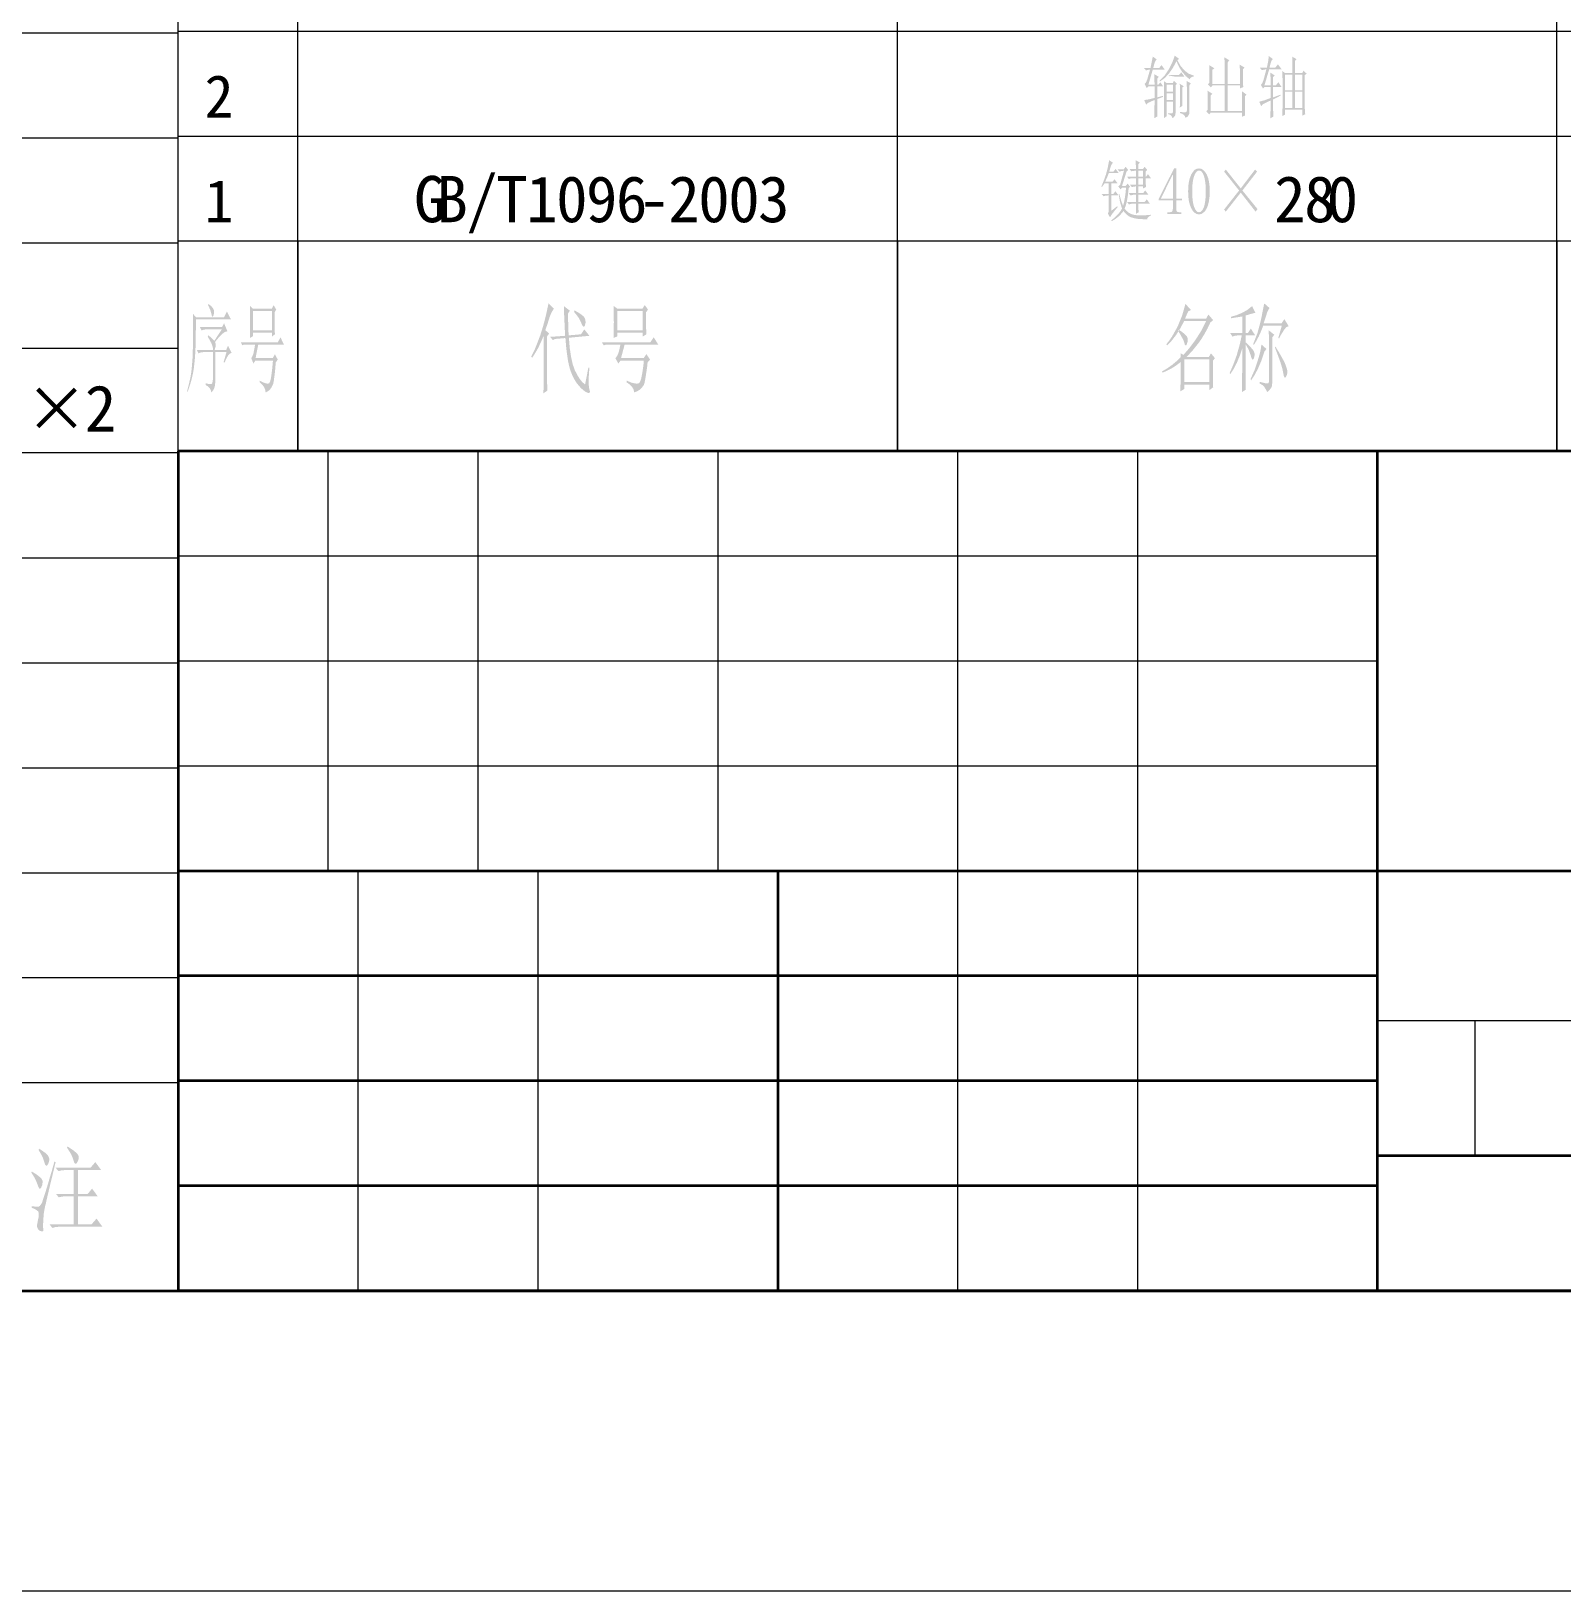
# Model space of a CAD drawing. Header units: millimetres. Extents: x -594 to 6367, y -2099 to 456.
# Drawn here: x 384.7 to 486.8, y -420.5 to -316.5 of the extents above; entities that cross this region are included whole.
import ezdxf

# ---------------------------------------------------------------- set-up
doc = ezdxf.new("R2010")
doc.units = ezdxf.units.MM
doc.layers.get('0').update_dxf_attribs({"lineweight": 35})
doc.layers.add('粗实线层', color=7, linetype='Continuous', lineweight=35)
doc.layers.add('细实线层', color=7, linetype='Continuous', lineweight=18)
doc.styles.get("Standard").update_dxf_attribs({"font": 'txt.shx'})

# ---------------------------------------------------------------- blocks, each defined once
blk = doc.blocks.new('$CAXA_FRAME_13B17AC1$')
at = {"layer": '粗实线层'}
blk.add_line((-574.5, -400.5), (574.5, -400.5), dxfattribs=at)
at = {"layer": '细实线层'}
blk.add_line((-594.5, -420.5), (594.5, -420.5), dxfattribs=at)
blk = doc.blocks.new('$CAXA_TITLE_151E506F$')
at = {"layer": '粗实线层'}
for p, q in [((0, 56), (-180, 56)), ((-180, 56), (-180, 0)), ((-100, 56), (-100, 0)), ((-50, 28), (-180, 28)), ((-140, 28), (-140, 0)), ((-100, 21), (-180, 21)), ((-100, 14), (-180, 14)), ((0, 9), (-100, 9)), ((-100, 7), (-180, 7)), ((0, 0), (-180, 0))]:
    blk.add_line(p, q, dxfattribs=at)
at = {"layer": '细实线层'}
for p, q in [((-170, 56), (-170, 28)), ((-160, 56), (-160, 28)), ((-144, 56), (-144, 28)), ((-128, 56), (-128, 0)), ((-116, 56), (-116, 0)), ((-100, 49), (-180, 49)), ((-100, 42), (-180, 42)), ((-100, 35), (-180, 35)), ((-168, 28), (-168, 0)), ((-156, 28), (-156, 0)), ((-50, 18), (-100, 18)), ((-93.5, 18), (-93.5, 9))]:
    blk.add_line(p, q, dxfattribs=at)

msp = doc.modelspace()

# ---------------------------------------------------------------- hatches: boundary and pattern name
h = msp.add_hatch(color=0)
h.paths.add_polyline_path([(460.44, -320.07), (460.44, -320.52), (460.88, -320.52), (460.88, -320.07)])
h.paths.add_polyline_path([(460.44, -320.63), (460.44, -321.09), (460.88, -321.09), (460.88, -320.63)])
h.paths.add_polyline_path([(461.1, -318.5), (460.86, -318.95), (460.6, -319.32), (460.31, -319.63), (460, -319.85), (459.97, -319.8), (460.33, -319.43), (460.61, -319.01), (460.83, -318.57), (460.99, -318.13), (461.27, -318.34), (461.16, -318.43), (461.38, -318.82), (461.64, -319.12), (461.92, -319.33), (462.24, -319.45), (462.24, -319.52), (462.15, -319.54), (462.07, -319.58), (462.02, -319.64), (461.99, -319.71), (461.73, -319.5), (461.49, -319.22), (461.28, -318.89)])
h.paths.add_polyline_path([(460.26, -322.3), (460.27, -322.09), (460.27, -321.82), (460.28, -321.48), (460.28, -321.08), (460.28, -320.68), (460.27, -320.33), (460.27, -320.05), (460.26, -319.83), (460.46, -319.96), (460.85, -319.96), (460.94, -319.8), (461.14, -320), (461.04, -320.1), (461.04, -321.94), (461.03, -322.06), (460.99, -322.16), (460.92, -322.24), (460.83, -322.3), (460.8, -322.2), (460.74, -322.12), (460.67, -322.07), (460.57, -322.03), (460.57, -321.96), (460.79, -321.98), (460.85, -321.94), (460.88, -321.84), (460.88, -321.2), (460.44, -321.2), (460.44, -322.17)])
h.paths.add_polyline_path([(461.32, -321.59), (461.33, -321.45), (461.33, -321.27), (461.34, -321.05), (461.34, -320.8), (461.34, -320.55), (461.33, -320.33), (461.33, -320.14), (461.32, -320), (461.59, -320.17), (461.5, -320.25), (461.5, -321.48)])
h.paths.add_polyline_path([(461.8, -320.35), (461.79, -320.12), (461.78, -319.82), (462.06, -319.97), (461.97, -320.1), (461.97, -321.89), (461.95, -322.02), (461.9, -322.12), (461.82, -322.21), (461.7, -322.27), (461.67, -322.17), (461.6, -322.08), (461.49, -322.01), (461.34, -321.96), (461.34, -321.89), (461.56, -321.9), (461.7, -321.91), (461.77, -321.87), (461.8, -321.77)])
h.paths.add_polyline_path([(459.64, -320.07), (459.63, -319.66), (459.62, -319.36), (459.92, -319.54), (459.82, -319.66), (459.82, -320.07), (459.89, -320.07), (460.03, -319.9), (460.21, -320.17), (459.82, -320.17), (459.82, -320.91), (460.19, -320.81), (460.21, -320.88), (459.82, -321.02), (459.82, -321.42), (459.82, -321.74), (459.82, -322), (459.82, -322.19), (459.62, -322.3), (459.63, -321.94), (459.63, -321.63), (459.64, -321.34), (459.64, -321.09), (459.41, -321.18), (459.24, -321.26), (459.13, -321.34), (459.08, -321.4), (458.95, -321.09), (459.27, -321.04), (459.64, -320.95), (459.64, -320.17), (459.23, -320.17), (459.12, -320.29), (458.97, -320.01), (459.06, -319.92), (459.15, -319.73), (459.23, -319.44), (459.34, -319.06), (459.31, -319.06), (459.2, -319.08), (459.07, -319.11), (458.94, -318.96), (459.37, -318.96), (459.45, -318.55), (459.52, -318.19), (459.79, -318.38), (459.72, -318.44), (459.68, -318.53), (459.65, -318.59), (459.62, -318.69), (459.59, -318.81), (459.55, -318.96), (459.94, -318.96), (460.11, -318.76), (460.32, -319.06), (459.52, -319.06), (459.23, -320.07)])
h.paths.add_polyline_path([(460.57, -319.41), (461.27, -319.41), (461.42, -319.24), (461.63, -319.52), (460.96, -319.52), (460.6, -319.45), (460.68, -319.55)])
h = msp.add_hatch(color=0)
h.dxf.hatch_style = 2
h.paths.add_polyline_path([(465.53, -319.04), (465.53, -319.73), (465.53, -319.94), (465.56, -320.22), (465.33, -320.32), (465.33, -320.11), (464.51, -320.11), (464.51, -321.82), (465.47, -321.82), (465.47, -321.05), (465.47, -320.79), (465.47, -320.5), (465.78, -320.73), (465.67, -320.84), (465.67, -321.48), (465.67, -321.8), (465.68, -322.12), (465.47, -322.2), (465.47, -321.92), (463.38, -321.92), (463.29, -322.05), (463.09, -321.85), (463.19, -321.73), (463.19, -321.05), (463.18, -320.77), (463.17, -320.46), (463.49, -320.67), (463.38, -320.8), (463.38, -321.82), (464.32, -321.82), (464.32, -320.11), (463.51, -320.11), (463.4, -320.24), (463.2, -320.04), (463.3, -319.94), (463.3, -319.22), (463.29, -319.01), (463.29, -318.76), (463.63, -318.97), (463.49, -319.08), (463.49, -320.01), (464.32, -320.01), (464.32, -318.85), (464.3, -318.24), (464.62, -318.43), (464.51, -318.59), (464.51, -320.01), (465.33, -320.01), (465.33, -319.22), (465.33, -319), (465.32, -318.73), (465.64, -318.92)])
h = msp.add_hatch(color=0)
h.paths.add_polyline_path([(469, -320.53), (469, -321.62), (469.5, -321.62), (469.5, -320.53)])
h.paths.add_polyline_path([(469.66, -321.62), (469.69, -322.03), (469.5, -322.13), (469.5, -321.73), (468.35, -321.73), (468.35, -322.06), (468.16, -322.16), (468.17, -321.85), (468.18, -321.49), (468.18, -321.08), (468.18, -320.63), (468.18, -320.18), (468.18, -319.78), (468.17, -319.44), (468.16, -319.15), (468.35, -319.29), (468.83, -319.29), (468.83, -318.93), (468.83, -318.62), (468.82, -318.37), (468.82, -318.19), (469.11, -318.36), (469, -318.48), (469, -319.29), (469.49, -319.29), (469.58, -319.13), (469.78, -319.32), (469.66, -319.43)])
h.paths.add_polyline_path([(468.35, -319.39), (468.35, -320.43), (468.83, -320.43), (468.83, -319.39)])
h.paths.add_polyline_path([(469, -319.39), (469, -320.43), (469.5, -320.43), (469.5, -319.39)])
h.paths.add_polyline_path([(468.35, -320.53), (468.35, -321.62), (468.83, -321.62), (468.83, -320.53)])
h.paths.add_polyline_path([(467.55, -321.05), (467.55, -321.43), (467.55, -321.75), (467.56, -322), (467.57, -322.19), (467.36, -322.31), (467.38, -321.67), (467.38, -321.12), (467.19, -321.2), (467.04, -321.28), (466.93, -321.33), (466.85, -321.38), (466.76, -321.5), (466.62, -321.2), (466.99, -321.1), (467.38, -320.95), (467.38, -320.22), (466.97, -320.22), (466.87, -320.31), (466.73, -320.08), (466.83, -319.96), (466.91, -319.75), (466.99, -319.44), (467.1, -319.04), (466.95, -319.06), (466.8, -319.1), (466.67, -318.94), (467.13, -318.94), (467.18, -318.7), (467.22, -318.51), (467.26, -318.15), (467.54, -318.36), (467.48, -318.39), (467.43, -318.5), (467.37, -318.67), (467.31, -318.92), (467.7, -318.92), (467.87, -318.71), (468.11, -319.03), (467.29, -319.03), (466.97, -320.11), (467.38, -320.11), (467.38, -319.65), (467.36, -319.25), (467.66, -319.45), (467.55, -319.55), (467.55, -320.11), (467.73, -320.11), (467.9, -319.9), (468.11, -320.22), (467.55, -320.22), (467.55, -320.91), (468.05, -320.73), (468.07, -320.78)])
h = msp.add_hatch(color=0)
h.paths.add_polyline_path([(458.56, -325.79), (458.56, -326.19), (458.88, -326.19), (458.88, -325.79)])
h.paths.add_polyline_path([(458.56, -326.3), (458.56, -326.73), (458.88, -326.73), (458.88, -326.3)])
h.paths.add_polyline_path([(457.77, -325.86), (457.47, -326.82), (457.71, -326.82), (457.84, -326.66), (458.01, -326.87), (457.91, -326.98), (457.86, -327.44), (457.8, -327.82), (457.72, -328.12), (457.64, -328.33), (457.76, -328.47), (457.9, -328.59), (458.06, -328.68), (458.25, -328.74), (458.47, -328.77), (458.73, -328.78), (459.03, -328.77), (459.38, -328.74), (459.38, -328.81), (459.29, -328.84), (459.22, -328.89), (459.17, -328.96), (459.15, -329.05), (458.81, -329.03), (458.52, -329.01), (458.29, -328.97), (458.11, -328.92), (457.96, -328.86), (457.82, -328.76), (457.69, -328.64), (457.57, -328.49), (457.4, -328.69), (457.22, -328.87), (457.01, -329.03), (456.78, -329.17), (456.76, -329.1), (456.97, -328.94), (457.16, -328.75), (457.33, -328.55), (457.47, -328.33), (457.33, -327.86), (457.25, -327.38), (457.29, -327.35), (457.37, -327.65), (457.44, -327.88), (457.5, -328.04), (457.54, -328.14), (457.6, -327.93), (457.65, -327.66), (457.7, -327.33), (457.74, -326.93), (457.47, -326.93), (457.37, -327.05), (457.22, -326.84), (457.34, -326.75), (457.6, -325.8), (457.44, -325.82), (457.29, -325.86), (457.17, -325.7), (457.59, -325.7), (457.71, -325.54), (457.88, -325.75)])
h.paths.add_polyline_path([(458.4, -328.68), (458.4, -328.46), (458.4, -328.27), (458.4, -328.12), (458.4, -328), (458.27, -328), (458.09, -328.01), (457.93, -328.05), (457.81, -327.89), (458.4, -327.89), (458.4, -327.4), (458.37, -327.4), (458.19, -327.41), (458.03, -327.45), (457.91, -327.29), (458.4, -327.29), (458.4, -326.84), (458.12, -326.89), (457.99, -326.73), (458.4, -326.73), (458.4, -326.3), (458.25, -326.3), (458.07, -326.31), (457.92, -326.35), (457.8, -326.19), (458.4, -326.19), (458.4, -325.79), (458.09, -325.84), (457.96, -325.68), (458.4, -325.68), (458.38, -325.1), (458.67, -325.26), (458.56, -325.37), (458.56, -325.68), (458.87, -325.68), (458.98, -325.54), (459.15, -325.75), (459.05, -325.84), (459.05, -326.19), (459.08, -326.19), (459.2, -326.03), (459.4, -326.3), (459.05, -326.3), (459.05, -326.63), (459.07, -326.89), (458.88, -326.98), (458.88, -326.84), (458.56, -326.84), (458.56, -327.29), (458.88, -327.29), (459.02, -327.12), (459.23, -327.4), (458.56, -327.4), (458.56, -327.89), (458.98, -327.89), (459.12, -327.71), (459.33, -328), (458.56, -328), (458.56, -328.32), (458.58, -328.57)])
h.paths.add_polyline_path([(456.76, -328.47), (457.15, -328.17), (457.18, -328.22), (457, -328.44), (456.85, -328.63), (456.74, -328.79), (456.67, -328.91), (456.53, -328.67), (456.57, -328.55), (456.58, -328.39), (456.58, -327.45), (456.57, -327.45), (456.39, -327.46), (456.23, -327.5), (456.11, -327.35), (456.58, -327.35), (456.58, -326.65), (456.3, -326.65), (456.13, -326.89), (456.09, -326.86), (456.25, -326.47), (456.4, -326.05), (456.52, -325.59), (456.61, -325.1), (456.87, -325.27), (456.76, -325.4), (456.68, -325.64), (456.62, -325.86), (456.9, -325.86), (457.04, -325.68), (457.25, -325.96), (456.59, -325.96), (456.46, -326.28), (456.34, -326.54), (456.83, -326.54), (456.97, -326.37), (457.18, -326.65), (456.76, -326.65), (456.76, -327.35), (456.89, -327.35), (457.03, -327.17), (457.24, -327.45), (456.76, -327.45)])
h = msp.add_hatch(color=0)
h.paths.add_polyline_path([(461.09, -328.35), (461.1, -328.46), (461.14, -328.53), (461.2, -328.56), (461.3, -328.57), (461.42, -328.57), (461.42, -328.68), (460.5, -328.68), (460.5, -328.57), (460.65, -328.57), (460.74, -328.56), (460.8, -328.53), (460.84, -328.46), (460.86, -328.35), (460.86, -327.77), (459.92, -327.77), (459.92, -327.68), (460.94, -325.65), (461.09, -325.65), (461.09, -327.66), (461.46, -327.66), (461.46, -327.77), (461.09, -327.77)])
h.paths.add_polyline_path([(460.84, -326.08), (460.06, -327.66), (460.86, -327.66), (460.86, -326.08)])
h = msp.add_hatch(color=0)
h.paths.add_polyline_path([(462.6, -325.79), (462.51, -325.81), (462.43, -325.88), (462.35, -326), (462.28, -326.16), (462.22, -326.37), (462.18, -326.6), (462.16, -326.87), (462.15, -327.17), (462.16, -327.49), (462.18, -327.77), (462.22, -328.01), (462.28, -328.21), (462.35, -328.37), (462.43, -328.48), (462.51, -328.55), (462.6, -328.57), (462.7, -328.55), (462.79, -328.48), (462.87, -328.37), (462.94, -328.21), (462.99, -328.01), (463.03, -327.77), (463.05, -327.49), (463.06, -327.17), (463.05, -326.87), (463.03, -326.6), (462.99, -326.37), (462.94, -326.16), (462.87, -326), (462.8, -325.88), (462.71, -325.81)])
h.paths.add_polyline_path([(462.6, -328.71), (462.46, -328.69), (462.32, -328.61), (462.2, -328.49), (462.09, -328.31), (462, -328.09), (461.93, -327.83), (461.89, -327.52), (461.88, -327.17), (461.89, -326.85), (461.93, -326.55), (461.99, -326.3), (462.08, -326.07), (462.19, -325.89), (462.31, -325.75), (462.45, -325.67), (462.6, -325.65), (462.75, -325.67), (462.88, -325.75), (463.01, -325.88), (463.12, -326.05), (463.21, -326.27), (463.27, -326.53), (463.31, -326.83), (463.32, -327.17), (463.31, -327.51), (463.27, -327.82), (463.21, -328.08), (463.12, -328.31), (463.01, -328.49), (462.88, -328.61), (462.75, -328.69)])
h = msp.add_hatch(color=0)
h.dxf.hatch_style = 2
h.paths.add_polyline_path([(464.39, -325.72), (465.39, -326.98), (466.35, -325.72), (466.48, -325.86), (465.5, -327.12), (466.51, -328.36), (466.38, -328.53), (465.39, -327.26), (464.39, -328.53), (464.28, -328.39), (465.28, -327.12), (464.28, -325.86)])
h = msp.add_hatch(color=0)
h.paths.add_polyline_path([(395.49, -335.34), (395.69, -335.57), (397.57, -335.57), (397.76, -335.19), (398.03, -335.72), (395.69, -335.72), (395.69, -336.2), (395.68, -336.66), (395.68, -337.08), (395.67, -337.48), (395.63, -338.25), (395.55, -339), (395.48, -339.38), (395.39, -339.77), (395.27, -340.16), (395.13, -340.56), (395.1, -340.51), (395.21, -340.07), (395.31, -339.66), (395.38, -339.26), (395.42, -338.88), (395.48, -338.1), (395.49, -337.26), (395.49, -336.34)])
h.paths.add_polyline_path([(396.52, -334.68), (396.71, -334.83), (396.83, -334.97), (396.9, -335.12), (396.9, -335.28), (396.87, -335.42), (396.83, -335.52), (396.8, -335.54), (396.77, -335.51), (396.74, -335.43), (396.72, -335.32), (396.63, -335.04), (396.5, -334.76)])
h.paths.add_polyline_path([(396.35, -339.98), (396.54, -340.02), (396.69, -340.03), (396.74, -340.02), (396.78, -339.96), (396.8, -339.88), (396.82, -339.75), (396.82, -337.9), (396.17, -337.9), (396.01, -337.92), (395.86, -337.98), (395.75, -337.75), (396.84, -337.75), (396.81, -337.54), (396.72, -337.3), (396.48, -336.86), (396.51, -336.78), (396.7, -336.92), (396.92, -337.14), (397.42, -336.38), (396.37, -336.38), (396.22, -336.4), (396.07, -336.45), (395.95, -336.23), (397.43, -336.23), (397.57, -335.97), (397.79, -336.51), (397.63, -336.55), (397.46, -336.67), (397.36, -336.77), (397.24, -336.89), (397.11, -337.04), (396.97, -337.22), (397.01, -337.37), (397.01, -337.5), (396.94, -337.75), (397.71, -337.75), (397.83, -337.47), (398.07, -337.95), (397.96, -337.99), (397.84, -338.12), (397.72, -338.32), (397.6, -338.61), (397.54, -338.56), (397.73, -337.9), (396.98, -337.9), (396.98, -339.85), (396.97, -340.09), (396.92, -340.29), (396.84, -340.45), (396.72, -340.59), (396.68, -340.43), (396.61, -340.3), (396.5, -340.19), (396.35, -340.1)])
h = msp.add_hatch(color=0)
h.paths.add_polyline_path([(400.94, -335.24), (400.95, -335.76), (400.95, -336.18), (400.95, -336.5), (400.96, -336.71), (400.77, -336.86), (400.77, -336.61), (399.49, -336.61), (399.49, -336.84), (399.29, -336.96), (399.3, -336.44), (399.3, -335.89), (399.29, -334.81), (399.49, -335.01), (400.75, -335.01), (400.87, -334.76), (401.05, -335.06)])
h.paths.add_polyline_path([(399.49, -335.16), (399.49, -336.45), (400.77, -336.45), (400.77, -335.16)])
h.paths.add_polyline_path([(401.02, -338.58), (400.99, -338.9), (400.97, -339.17), (400.94, -339.42), (400.91, -339.62), (400.89, -339.8), (400.86, -339.93), (400.84, -340.04), (400.81, -340.1), (400.72, -340.27), (400.63, -340.39), (400.52, -340.49), (400.34, -340.59), (400.31, -340.4), (400.23, -340.22), (400.11, -340.06), (399.95, -339.9), (399.95, -339.8), (400.17, -339.92), (400.35, -339.98), (400.48, -340), (400.58, -339.97), (400.61, -339.92), (400.65, -339.83), (400.68, -339.71), (400.71, -339.54), (400.74, -339.33), (400.77, -339.08), (400.8, -338.79), (400.83, -338.46), (399.65, -338.46), (399.53, -338.66), (399.38, -338.3), (399.46, -338.17), (399.53, -337.98), (399.58, -337.72), (399.64, -337.39), (398.9, -337.39), (398.79, -337.45), (398.68, -337.24), (401.16, -337.24), (401.33, -336.91), (401.56, -337.39), (399.85, -337.39), (399.67, -338.3), (400.82, -338.3), (400.96, -338.03), (401.15, -338.4)])
h = msp.add_hatch(color=0)
h.paths.add_polyline_path([(421.65, -340.06), (421.87, -338.94), (421.94, -338.94), (421.91, -339.34), (421.89, -339.65), (421.88, -339.89), (421.89, -340.05), (421.92, -340.29), (421.97, -340.49), (421.97, -340.57), (421.94, -340.61), (421.88, -340.62), (421.79, -340.6), (421.66, -340.53), (421.53, -340.43), (421.38, -340.3), (421.23, -340.13), (421.06, -339.92), (420.92, -339.69), (420.79, -339.42), (420.67, -339.12), (420.62, -338.95), (420.57, -338.75), (420.52, -338.52), (420.48, -338.26), (420.44, -337.98), (420.4, -337.67), (420.37, -337.33), (420.34, -336.96), (419.64, -337.02), (419.5, -337.09), (419.32, -336.88), (420.32, -336.81), (420.29, -336.23), (420.27, -335.75), (420.25, -335.31), (420.24, -334.83), (420.64, -335.14), (420.51, -335.32), (420.52, -335.78), (420.53, -336.18), (420.54, -336.51), (420.56, -336.78), (421.38, -336.71), (421.6, -336.38), (421.94, -336.81), (420.57, -336.94), (420.63, -337.64), (420.72, -338.23), (420.83, -338.72), (420.97, -339.11), (421.13, -339.42), (421.29, -339.68), (421.46, -339.89)])
h.paths.add_polyline_path([(420.92, -335.22), (420.94, -335.11), (421.22, -335.27), (421.44, -335.42), (421.58, -335.55), (421.65, -335.68), (421.69, -335.9), (421.64, -336.12), (421.59, -336.19), (421.54, -336.19), (421.48, -336.13), (421.41, -335.99), (421.33, -335.81), (421.23, -335.62), (421.09, -335.43)])
h.paths.add_polyline_path([(419.12, -336.84), (419.12, -339.57), (419.12, -340), (419.14, -340.46), (418.87, -340.64), (418.88, -340.34), (418.88, -340.06), (418.89, -339.82), (418.89, -339.6), (418.89, -336.81), (418.69, -337.27), (418.5, -337.66), (418.3, -338), (418.12, -338.28), (418.06, -338.2), (418.28, -337.76), (418.47, -337.28), (418.67, -336.75), (418.86, -336.14), (419.04, -335.45), (419.21, -334.65), (419.58, -335.01), (419.51, -335.09), (419.44, -335.21), (419.36, -335.37), (419.28, -335.58), (419.14, -336.03), (419, -336.43), (419.25, -336.66)])
h = msp.add_hatch(color=0)
h.paths.add_polyline_path([(425.72, -335.24), (425.72, -335.76), (425.72, -336.18), (425.73, -336.5), (425.74, -336.71), (425.49, -336.86), (425.49, -336.61), (423.81, -336.61), (423.81, -336.84), (423.55, -336.96), (423.56, -336.44), (423.57, -335.89), (423.55, -334.81), (423.81, -335.01), (425.47, -335.01), (425.63, -334.76), (425.85, -335.06)])
h.paths.add_polyline_path([(423.81, -335.16), (423.81, -336.45), (425.49, -336.45), (425.49, -335.16)])
h.paths.add_polyline_path([(425.82, -338.58), (425.79, -338.9), (425.75, -339.17), (425.71, -339.42), (425.68, -339.62), (425.65, -339.8), (425.62, -339.93), (425.59, -340.04), (425.56, -340.1), (425.44, -340.27), (425.32, -340.39), (425.16, -340.49), (424.93, -340.59), (424.89, -340.4), (424.79, -340.22), (424.63, -340.06), (424.41, -339.9), (424.43, -339.8), (424.71, -339.92), (424.94, -339.98), (425.12, -340), (425.25, -339.97), (425.29, -339.92), (425.34, -339.83), (425.38, -339.71), (425.42, -339.54), (425.46, -339.33), (425.5, -339.08), (425.54, -338.79), (425.57, -338.46), (424.02, -338.46), (423.87, -338.66), (423.67, -338.3), (423.78, -338.17), (423.87, -337.98), (423.94, -337.72), (424.01, -337.39), (423.05, -337.39), (422.9, -337.45), (422.77, -337.24), (426.01, -337.24), (426.23, -336.91), (426.53, -337.39), (424.29, -337.39), (424.05, -338.3), (425.56, -338.3), (425.74, -338.03), (425.99, -338.4)])
h = msp.add_hatch(color=0)
h.paths.add_polyline_path([(463.36, -335.92), (463.17, -336.33), (462.97, -336.69), (462.77, -337.02), (462.57, -337.3), (462.16, -337.81), (461.77, -338.23), (463.26, -338.23), (463.4, -337.98), (463.67, -338.3), (463.54, -338.46), (463.54, -339.42), (463.54, -339.82), (463.55, -340.24), (463.29, -340.44), (463.29, -340.06), (461.62, -340.06), (461.62, -340.36), (461.37, -340.51), (461.37, -340.1), (461.38, -339.78), (461.38, -339.52), (461.38, -339.35), (461.38, -338.56), (461.08, -338.79), (460.78, -338.98), (460.47, -339.14), (460.16, -339.27), (460.14, -339.19), (460.49, -338.98), (460.81, -338.75), (461.11, -338.5), (461.38, -338.23), (461.38, -337.98), (461.57, -338.08), (461.96, -337.63), (462.37, -337.08), (462.76, -336.47), (463.08, -335.82), (461.62, -335.82), (461.34, -336.34), (461.06, -336.78), (460.77, -337.15), (460.47, -337.45), (460.43, -337.37), (460.61, -337.14), (460.8, -336.87), (460.98, -336.55), (461.17, -336.21), (461.48, -335.46), (461.7, -334.68), (462.07, -335.09), (461.88, -335.19), (461.76, -335.46), (461.67, -335.67), (463.08, -335.67), (463.23, -335.39), (463.55, -335.77)])
h.paths.add_polyline_path([(461.27, -336.41), (461.51, -336.58), (461.69, -336.73), (461.8, -336.86), (461.85, -336.98), (461.85, -337.19), (461.79, -337.38), (461.74, -337.45), (461.7, -337.45), (461.66, -337.4), (461.63, -337.28), (461.57, -337.12), (461.48, -336.94), (461.36, -336.72), (461.21, -336.48)])
h.paths.add_polyline_path([(461.62, -338.38), (461.62, -339.9), (463.29, -339.9), (463.29, -338.38)])
h = msp.add_hatch(color=0)
h.paths.add_polyline_path([(467.9, -336.94), (468.13, -336.13), (466.89, -336.13), (466.74, -336.52), (466.58, -336.87), (466.42, -337.17), (466.26, -337.42), (466.23, -337.34), (466.5, -336.64), (466.7, -335.91), (466.78, -335.55), (466.84, -335.22), (466.9, -334.92), (466.96, -334.65), (467.31, -334.96), (467.24, -335.06), (467.15, -335.26), (467.05, -335.57), (466.92, -335.97), (468.12, -335.97), (468.3, -335.7), (468.59, -336.17), (468.45, -336.22), (468.31, -336.37), (468.24, -336.48), (468.15, -336.62), (468.05, -336.79), (467.95, -336.99)])
h.paths.add_polyline_path([(467.28, -339.8), (467.27, -339.14), (467.27, -338.56), (467.27, -338.04), (467.27, -337.58), (467.27, -337.2), (467.27, -336.88), (467.26, -336.64), (467.26, -336.45), (467.63, -336.74), (467.49, -336.91), (467.49, -339.92), (467.48, -340.13), (467.42, -340.28), (467.32, -340.41), (467.16, -340.56), (467.06, -340.38), (466.97, -340.23), (466.84, -340.1), (466.64, -339.98), (466.65, -339.88), (466.89, -339.94), (467.06, -339.98), (467.18, -339.99), (467.23, -339.98), (467.26, -339.91)])
h.paths.add_polyline_path([(466.77, -337.39), (467.11, -337.69), (466.97, -337.85), (466.77, -338.46), (466.55, -338.98), (466.32, -339.42), (466.08, -339.78), (466.04, -339.7), (466.32, -339.08), (466.53, -338.44), (466.62, -338.14), (466.69, -337.86), (466.74, -337.61)])
h.paths.add_polyline_path([(467.7, -337.52), (467.93, -337.9), (468.12, -338.23), (468.27, -338.5), (468.37, -338.72), (468.43, -338.89), (468.48, -339.04), (468.5, -339.17), (468.5, -339.27), (468.46, -339.44), (468.39, -339.57), (468.35, -339.61), (468.31, -339.59), (468.27, -339.51), (468.24, -339.37), (468.17, -339.02), (468.05, -338.61), (467.88, -338.14), (467.67, -337.59)])
h.paths.add_polyline_path([(465.71, -337.37), (465.71, -337.92), (465.71, -338.43), (465.71, -338.88), (465.71, -339.29), (465.71, -339.64), (465.71, -339.95), (465.72, -340.2), (465.72, -340.41), (465.47, -340.56), (465.48, -340.35), (465.48, -340.09), (465.48, -339.79), (465.48, -339.45), (465.49, -339.07), (465.49, -338.64), (465.49, -338.16), (465.49, -337.65), (465.32, -338.15), (465.13, -338.61), (464.92, -339.02), (464.69, -339.37), (464.65, -339.29), (464.89, -338.74), (465.12, -338.11), (465.31, -337.44), (465.46, -336.78), (465.24, -336.78), (465.03, -336.8), (464.83, -336.86), (464.69, -336.63), (465.49, -336.63), (465.49, -335.52), (464.74, -335.64), (464.74, -335.54), (465.12, -335.43), (465.5, -335.27), (465.85, -335.07), (466.15, -334.83), (466.37, -335.29), (466.26, -335.3), (466.11, -335.34), (465.93, -335.39), (465.71, -335.46), (465.71, -336.63), (465.86, -336.63), (466.06, -336.33), (466.36, -336.78), (465.71, -336.78), (465.71, -337.24), (465.97, -337.48), (466.19, -337.73), (466.27, -337.86), (466.31, -337.99), (466.31, -338.13), (466.28, -338.28), (466.22, -338.38), (466.17, -338.4), (466.11, -338.31), (466.06, -338.13), (465.91, -337.71)])
h = msp.add_hatch(color=0)
h.paths.add_polyline_path([(387.13, -390.87), (387.34, -391.01), (387.52, -391.13), (387.66, -391.25), (387.77, -391.35), (387.85, -391.46), (387.87, -391.59), (387.86, -391.73), (387.8, -391.88), (387.72, -392), (387.65, -392.03), (387.59, -391.97), (387.53, -391.82), (387.47, -391.62), (387.37, -391.4), (387.24, -391.18), (387.09, -390.95)])
h.paths.add_polyline_path([(386.33, -392.29), (388.66, -392.29), (388.98, -391.91), (389.37, -392.44), (387.82, -392.44), (387.82, -394.04), (388.47, -394.04), (388.76, -393.68), (389.14, -394.19), (387.82, -394.19), (387.82, -396.06), (388.73, -396.06), (389.06, -395.68), (389.45, -396.22), (386.6, -396.22), (386.34, -396.24), (386.11, -396.3), (385.93, -396.06), (387.53, -396.06), (387.53, -394.19), (387.03, -394.19), (386.77, -394.21), (386.54, -394.26), (386.36, -394.04), (387.53, -394.04), (387.53, -392.44), (387, -392.44), (386.75, -392.46), (386.52, -392.51)])
h.paths.add_polyline_path([(386.33, -391.91), (386.18, -392.55), (386.04, -393.13), (385.92, -393.62), (385.82, -394.05), (385.74, -394.39), (385.68, -394.67), (385.63, -394.86), (385.6, -394.99), (385.54, -395.36), (385.51, -395.77), (385.5, -395.98), (385.5, -396.16), (385.5, -396.3), (385.51, -396.42), (385.5, -396.5), (385.45, -396.54), (385.38, -396.53), (385.26, -396.48), (385.16, -396.39), (385.1, -396.25), (385.1, -396.07), (385.14, -395.84), (385.19, -395.61), (385.21, -395.42), (385.2, -395.28), (385.16, -395.19), (384.98, -395.06), (384.73, -394.95), (384.73, -394.85), (384.89, -394.87), (385.02, -394.89), (385.12, -394.89), (385.19, -394.89), (385.29, -394.82), (385.4, -394.66), (385.44, -394.57), (385.49, -394.41), (385.57, -394.17), (385.67, -393.86), (385.79, -393.47), (385.92, -393.02), (386.08, -392.49), (386.25, -391.88)])
h.paths.add_polyline_path([(384.74, -392.54), (385.05, -392.73), (385.28, -392.91), (385.42, -393.06), (385.47, -393.2), (385.44, -393.44), (385.36, -393.63), (385.3, -393.69), (385.25, -393.68), (385.2, -393.61), (385.15, -393.47), (385.08, -393.29), (384.99, -393.08), (384.87, -392.86), (384.71, -392.62)])
h.paths.add_polyline_path([(385.23, -391.02), (385.48, -391.18), (385.67, -391.32), (385.8, -391.45), (385.87, -391.56), (385.9, -391.66), (385.91, -391.78), (385.88, -391.9), (385.83, -392.04), (385.76, -392.14), (385.7, -392.16), (385.64, -392.09), (385.59, -391.95), (385.53, -391.76), (385.45, -391.55), (385.33, -391.33), (385.19, -391.1)])

# ---------------------------------------------------------------- linework, layer by layer
at = {"color": 0, "lineweight": 0}
for points in [[(394.5, -316.51), (394.5, -309.5)], [(402.49, -316.51), (402.49, -309.5)], [(442.49, -316.51), (442.49, -309.5)], [(486.48, -316.51), (486.48, -309.5)], [(214.5, -316.61), (394.5, -316.61)], [(394.5, -323.49), (394.5, -316.49)], [(574.5, -316.51), (394.5, -316.51)], [(394.5, -323.51), (394.5, -316.51)], [(574.5, -316.51), (394.5, -316.51)], [(402.49, -323.51), (402.49, -316.51)], [(442.49, -323.51), (442.49, -316.51)], [(486.48, -323.51), (486.48, -316.51)], [(214.5, -323.61), (394.5, -323.61)], [(394.5, -330.47), (394.5, -323.49)], [(574.5, -323.51), (394.5, -323.51)], [(394.5, -330.49), (394.5, -323.51)], [(574.5, -323.51), (394.5, -323.51)], [(402.49, -330.49), (402.49, -323.51)], [(442.49, -330.49), (442.49, -323.51)], [(486.48, -330.49), (486.48, -323.51)], [(214.5, -330.62), (394.5, -330.62)], [(394.5, -344.48), (394.5, -330.47)], [(394.5, -344.5), (394.5, -330.49)], [(402.49, -330.49), (394.5, -330.49)], [(574.5, -330.49), (394.5, -330.49)], [(402.49, -330.49), (402.49, -344.5)], [(402.49, -344.5), (402.49, -330.49)], [(442.49, -330.49), (402.49, -330.49)], [(442.49, -330.49), (442.49, -344.5)], [(442.49, -344.5), (442.49, -330.49)], [(486.48, -330.49), (442.49, -330.49)], [(486.48, -330.49), (486.48, -344.5)], [(486.48, -344.5), (486.48, -330.49)], [(494.5, -330.49), (486.48, -330.49)], [(214.5, -337.63), (394.5, -337.63)], [(214.5, -344.6), (394.5, -344.6)], [(394.5, -344.48), (394.5, -400.5)], [(394.5, -344.48), (394.5, -400.5)], [(394.5, -344.5), (408.33, -344.5)], [(394.5, -344.5), (402.49, -344.5)], [(394.5, -344.5), (574.5, -344.5)], [(402.49, -344.5), (442.49, -344.5)], [(442.49, -344.5), (486.48, -344.5)], [(486.48, -344.5), (494.5, -344.5)], [(214.5, -351.61), (394.5, -351.61)], [(214.5, -358.61), (394.5, -358.61)], [(214.5, -365.62), (394.5, -365.62)], [(214.5, -372.63), (394.5, -372.63)], [(214.5, -379.6), (394.5, -379.6)], [(214.5, -386.61), (394.5, -386.61)]]:
    msp.add_lwpolyline(points, dxfattribs=at)

# ---------------------------------------------------------------- block references
at = {"layer": '粗实线层'}
for name, p in [('$CAXA_FRAME_13B17AC1$', (0, 0)), ('$CAXA_TITLE_151E506F$', (574.5, -400.5))]:
    msp.add_blockref(name, p, dxfattribs=at)

# ---------------------------------------------------------------- texts
at = {"color": 0, "attachment_point": 1}
for s, insert, char_height in [('{\\fSimSun|b0|i0|c0;2}', (396.27, -319.42), 2.8347), ('{\\fSimSun|b0|i0|c0;1}', (396.27, -326.41), 2.8347), ('{\\fSimSun|b0|i0|c0;G}', (410.24, -326.15), 3.086), ('{\\fSimSun|b0|i0|c0;B}', (411.73, -326.15), 3.086), ('{\\fSimSun|b0|i0|c0;/}', (413.73, -326.15), 3.086), ('{\\fSimSun|b0|i0|c0;T}', (415.73, -326.15), 3.086), ('{\\fSimSun|b0|i0|c0;1}', (417.72, -326.15), 3.086), ('{\\fSimSun|b0|i0|c0;0}', (419.72, -326.15), 3.086), ('{\\fSimSun|b0|i0|c0;9}', (421.71, -326.15), 3.086), ('{\\fSimSun|b0|i0|c0;6}', (423.71, -326.15), 3.086), ('{\\fSimSun|b0|i0|c0;2}', (427.2, -326.15), 3.086), ('{\\fSimSun|b0|i0|c0;0}', (429.2, -326.15), 3.086), ('{\\fSimSun|b0|i0|c0;0}', (431.2, -326.15), 3.086), ('{\\fSimSun|b0|i0|c0;3}', (433.19, -326.15), 3.086), ('{\\fSimSun|b0|i0|c0;2}', (467.62, -326.15), 3.086), ('{\\fSimSun|b0|i0|c0;8}', (469.62, -326.15), 3.086), ('{\\fSimSun|b0|i0|c0;0}', (471.12, -326.15), 3.086), ('{\\fSimSun|b0|i0|c0;-}', (425.21, -326.15), 3.086), ('{\\fSimSun|b0|i0|c0;×}', (384.29, -340.11), 3.086), ('{\\fSimSun|b0|i0|c0;2}', (388.28, -340.11), 3.086)]:
    msp.add_mtext(s, dxfattribs=dict(at, insert=insert, char_height=char_height))

doc.saveas('drawing.dxf')
